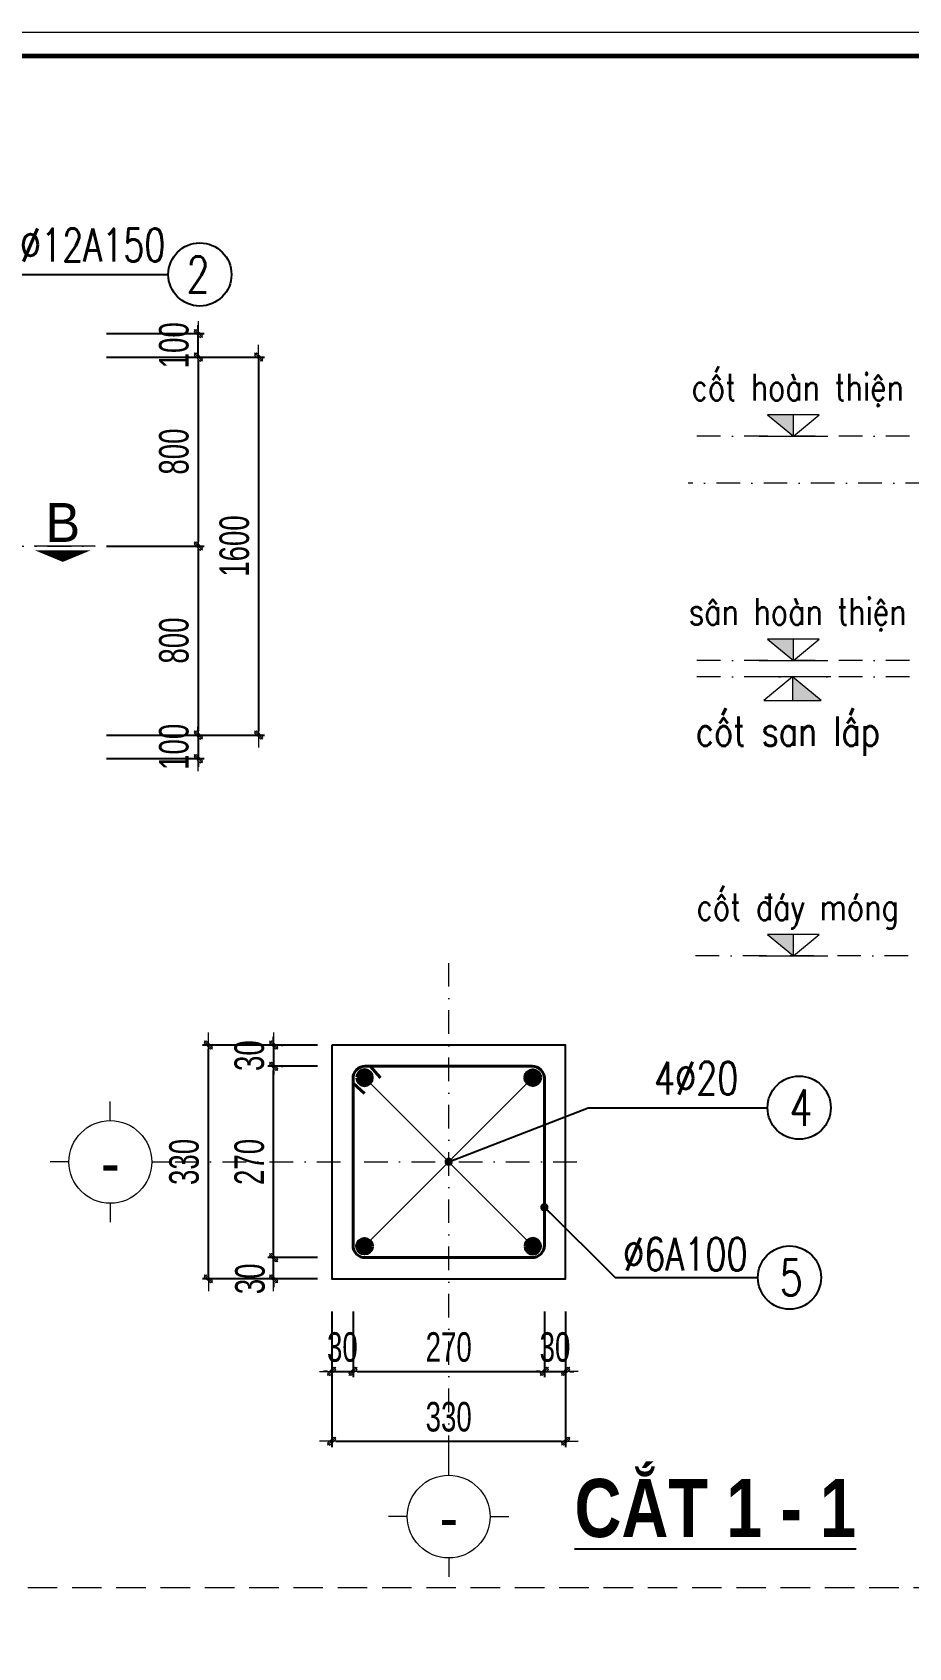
# Model space of a CAD drawing. Header units: millimetres. Extents: x -182770 to 489476, y -561170 to -280028.
# Drawn here: x -67055 to -63345, y -519428 to -512589 of the extents above; entities that cross this region are included whole.
import ezdxf
from ezdxf.enums import TextEntityAlignment as Align

# ---------------------------------------------------------------- set-up
doc = ezdxf.new("R2010")
doc.units = ezdxf.units.MM
doc.header["$MEASUREMENT"] = 0
doc.header["$PDMODE"] = 32
doc.linetypes.add('DASHDOT', pattern=[1, 0.5, -0.25, 0, -0.25])
doc.linetypes.add('HIDDEN', pattern=[0.375, 0.25, -0.125])
doc.layers.get('Defpoints').update_dxf_attribs({"color": 1})
for name, color, linetype, lineweight in [('Khungten_LCDI', 7, 'Continuous', 5), ('LC Dim', 8, 'Continuous', 18), ('LC ISO', 153, 'Continuous', 13), ('LC Khac', 4, 'Continuous', 9), ('LC MANH DUT', 35, 'HIDDEN', 5), ('LC Net dam2', 6, 'Continuous', 40), ('LC Net dam3', 1, 'Continuous', 60), ('LC Net manh', 133, 'Continuous', 5), ('LC Net thay', 63, 'Continuous', 25), ('LC Net truc', 79, 'DASHDOT', 13), ('LC Text1', 3, 'Continuous', 20), ('LC Text2', 7, 'Continuous', 25)]:
    doc.layers.add(name, color=color, linetype=linetype, lineweight=lineweight)
doc.styles.add('HOATBIF', font='hoatbif.shx', dxfattribs={"width": 0.7})
doc.styles.add('Khungten', font='VHAVAN.TTF', dxfattribs={"width": 0.9, "height": 5000})
doc.styles.add('LC 1', font='VHAVANB.TTF')
doc.styles.add('LC 3', font='vnsimli.shx', dxfattribs={"width": 0.75})
doc.styles.add('LC3', font='VHARIALB.TTF', dxfattribs={"width": 0.8})
doc.styles.add('T1', font='Vnsimli.shx', dxfattribs={"width": 0.8})
doc.styles.add('Title', font='VHBLACK.TTF', dxfattribs={"width": 0.8})
doc.dimstyles.new('1-100(1-50)', dxfattribs={"dimscale": 50, "dimtxt": 2.5, "dimasz": 0.35, "dimexe": 0.5, "dimexo": 0, "dimgap": 0.8, "dimtad": 1, "dimdec": 0, "dimzin": 0, "dimdsep": 46, "dimtxsty": 'HOATBIF', "dimblk1": 'DOT', "dimblk2": 'DOT', "dimsah": 1, "dimcen": -1, "dimdle": 1, "dimclrd": 256, "dimclre": 256, "dimclrt": 4, "dimadec": 3, "dimazin": 2, "dimtfac": 0.333333, "dimtdec": 0, "dimtix": 1, "dimtmove": 2, "dimatfit": 3, "dimldrblk": 'DOT', "dimfxl": 1, "dimtvp": 0.833333, "dimtolj": 1, "dimtzin": 0, "dimarcsym": 0})

# ---------------------------------------------------------------- blocks, each defined once
blk = doc.blocks.new('lcdi fix')
at = {"layer": 'Defpoints', "lineweight": 0}
blk.add_lwpolyline([(-1200, -14850), (-1200, 14850), (40800, 14850), (40800, -14850)], close=True, dxfattribs=at)
at = {"layer": 'Khungten_LCDI', "color": 5, "lineweight": 60}
blk.add_lwpolyline([(0, -14650), (0, 14650), (40600, 14650), (40600, -14650)], close=True, dxfattribs=at)
at = {"color": 7, "style": 'Khungten', "width": 0.8}
for tag, p in [('REVISION', (39499, -10746)), ('NGAYHT', (39546, -11609))]:
    blk.add_attdef(tag, text='', height=200, dxfattribs=at).set_placement(p, align=Align.CENTER)
at = {"layer": 'LC Text1', "color": 3, "style": 'LC 1', "width": 1.834006}
for tag, p, p2 in [('TENBANVE1', (36913, -8886), (40339, -8886)), ('TENBANVE2', (36913, -9562), (40339, -9562))]:
    blk.add_attdef(tag, text='', height=250, dxfattribs=at).set_placement(p, p2, align=Align.FIT)
at = {"layer": 'LC Text1', "style": 'Title', "width": 0.7}
blk.add_attdef('SOBANVE', text='', height=250, dxfattribs=at).set_placement((39562, -13896), align=Align.CENTER)
blk = doc.blocks.new('DOT')
at = {"layer": 'LC Dim'}
blk.add_line((-3, 0), (3, 0), dxfattribs=at)
at = {"layer": 'LC Dim', "color": 4}
blk.add_line((-1, -1), (1, 1), dxfattribs=at)
blk.add_lwpolyline([(0.5, 1), (-1, -0.5), (-0.5, -1), (1, 0.5)], close=True, dxfattribs=at)
blk = doc.blocks.new('*D463')
at = {"layer": 'Defpoints', "color": 0, "transparency": 16777216}
for p in [(-66741.4, -513863.9), (-66352.9, -513863.9), (-66741.4, -513963.9)]:
    blk.add_point(p, dxfattribs=at)
at = {"layer": 'LC Dim', "lineweight": -2, "transparency": 16777216}
for p, q in [((-66741.4, -513863.9), (-66327.9, -513863.9)), ((-66352.9, -513846.4), (-66352.9, -513828.9)), ((-66352.9, -513963.9), (-66352.9, -513863.9)), ((-66741.4, -513963.9), (-66327.9, -513963.9)), ((-66352.9, -513981.4), (-66352.9, -513998.9))]:
    blk.add_line(p, q, dxfattribs=at)
at = {"layer": 'LC Dim', "lineweight": -2, "transparency": 16777216, "xscale": 17.5, "yscale": 17.5, "zscale": 17.5}
for p, rotation in [((-66352.9, -513863.9), 270), ((-66352.9, -513963.9), 90)]:
    blk.add_blockref('DOT', p, dxfattribs=dict(at, rotation=rotation))
at = {"layer": 'LC Dim', "color": 4, "transparency": 16777216, "insert": (-66455.4, -513913.9), "char_height": 125, "attachment_point": 5, "rotation": 90, "style": 'HOATBIF'}
blk.add_mtext('\\A1;100', dxfattribs=at)
blk = doc.blocks.new('_Dot')
at = {"color": 0, "linetype": 'ByBlock', "lineweight": -2}
blk.add_line((-0.5, 0), (-1, 0), dxfattribs=at)
at = {"color": 0, "linetype": 'ByBlock', "const_width": 0.5}
blk.add_lwpolyline([(-0.25, 0, 1), (0.25, 0, 1)], format="xyb", close=True, dxfattribs=at)
blk = doc.blocks.new('*D405')
at = {"layer": 'Defpoints', "color": 0, "transparency": 16777216}
for p in [(-66741.4, -513963.9), (-66741.4, -514763.9), (-66352.9, -514763.9)]:
    blk.add_point(p, dxfattribs=at)
at = {"layer": 'LC Dim', "lineweight": -2, "transparency": 16777216}
for p, q in [((-66741.4, -513963.9), (-66327.9, -513963.9)), ((-66352.9, -513981.4), (-66352.9, -514746.4)), ((-66741.4, -514763.9), (-66327.9, -514763.9))]:
    blk.add_line(p, q, dxfattribs=at)
at = {"layer": 'LC Dim', "lineweight": -2, "transparency": 16777216, "xscale": 17.5, "yscale": 17.5, "zscale": 17.5}
for p, rotation in [((-66352.9, -513963.9), 90), ((-66352.9, -514763.9), 270)]:
    blk.add_blockref('DOT', p, dxfattribs=dict(at, rotation=rotation))
at = {"layer": 'LC Dim', "color": 4, "transparency": 16777216, "insert": (-66455.4, -514363.9), "char_height": 125, "attachment_point": 5, "rotation": 90, "style": 'HOATBIF'}
blk.add_mtext('\\A1;800', dxfattribs=at)
blk = doc.blocks.new('*D406')
at = {"layer": 'Defpoints', "color": 0, "transparency": 16777216}
for p in [(-66741.4, -514763.9), (-66741.4, -515563.9), (-66352.9, -515563.9)]:
    blk.add_point(p, dxfattribs=at)
at = {"layer": 'LC Dim', "lineweight": -2, "transparency": 16777216}
for p, q in [((-66741.4, -514763.9), (-66327.9, -514763.9)), ((-66352.9, -514781.4), (-66352.9, -515546.4)), ((-66741.4, -515563.9), (-66327.9, -515563.9))]:
    blk.add_line(p, q, dxfattribs=at)
at = {"layer": 'LC Dim', "lineweight": -2, "transparency": 16777216, "xscale": 17.5, "yscale": 17.5, "zscale": 17.5}
for p, rotation in [((-66352.9, -514763.9), 90), ((-66352.9, -515563.9), 270)]:
    blk.add_blockref('DOT', p, dxfattribs=dict(at, rotation=rotation))
at = {"layer": 'LC Dim', "color": 4, "transparency": 16777216, "insert": (-66455.4, -515163.9), "char_height": 125, "attachment_point": 5, "rotation": 90, "style": 'HOATBIF'}
blk.add_mtext('\\A1;800', dxfattribs=at)
blk = doc.blocks.new('*D407')
at = {"layer": 'Defpoints', "color": 0, "transparency": 16777216}
for p in [(-66741.4, -515563.9), (-66741.4, -515663.9), (-66352.9, -515663.9)]:
    blk.add_point(p, dxfattribs=at)
at = {"layer": 'LC Dim', "lineweight": -2, "transparency": 16777216}
for p, q in [((-66352.9, -515546.4), (-66352.9, -515528.9)), ((-66741.4, -515563.9), (-66327.9, -515563.9)), ((-66352.9, -515563.9), (-66352.9, -515663.9)), ((-66741.4, -515663.9), (-66327.9, -515663.9)), ((-66352.9, -515681.4), (-66352.9, -515698.9))]:
    blk.add_line(p, q, dxfattribs=at)
at = {"layer": 'LC Dim', "lineweight": -2, "transparency": 16777216, "xscale": 17.5, "yscale": 17.5, "zscale": 17.5}
for p, rotation in [((-66352.9, -515563.9), 270), ((-66352.9, -515663.9), 90)]:
    blk.add_blockref('DOT', p, dxfattribs=dict(at, rotation=rotation))
at = {"layer": 'LC Dim', "color": 4, "transparency": 16777216, "insert": (-66455.4, -515613.9), "char_height": 125, "attachment_point": 5, "rotation": 90, "style": 'HOATBIF'}
blk.add_mtext('\\A1;100', dxfattribs=at)
blk = doc.blocks.new('*D412')
at = {"layer": 'Defpoints', "color": 0, "transparency": 16777216}
for p in [(-66741.4, -513963.9), (-66741.4, -515563.9), (-66097.1, -515563.9)]:
    blk.add_point(p, dxfattribs=at)
at = {"layer": 'LC Dim', "lineweight": -2, "transparency": 16777216}
for p, q in [((-66741.4, -513963.9), (-66072.1, -513963.9)), ((-66097.1, -513981.4), (-66097.1, -515546.4)), ((-66741.4, -515563.9), (-66072.1, -515563.9))]:
    blk.add_line(p, q, dxfattribs=at)
at = {"layer": 'LC Dim', "lineweight": -2, "transparency": 16777216, "xscale": 17.5, "yscale": 17.5, "zscale": 17.5}
for p, rotation in [((-66097.1, -513963.9), 90), ((-66097.1, -515563.9), 270)]:
    blk.add_blockref('DOT', p, dxfattribs=dict(at, rotation=rotation))
at = {"layer": 'LC Dim', "color": 4, "transparency": 16777216, "insert": (-66199.6, -514763.9), "char_height": 125, "attachment_point": 5, "rotation": 90, "style": 'HOATBIF'}
blk.add_mtext('\\A1;1600', dxfattribs=at)
blk = doc.blocks.new('Caodo1')
at = {"layer": 'LC Text1'}
blk.add_hatch(color=4, dxfattribs=at).paths.add_polyline_path([(0, 200), (0, 0), (243, 200)])
at = {"layer": 'LC Text1', "color": 4}
for p, q in [((0, 0), (0, 200)), ((324, 0), (-324, 0))]:
    blk.add_line(p, q, dxfattribs=at)
blk.add_lwpolyline([(-243, 200), (243, 200), (0, 0), (0, 0)], close=True, dxfattribs=at)
at = {"layer": 'LC Text1', "color": 4, "style": 'T1', "width": 0.8}
blk.add_attdef('%%P0,00', text='', height=250, dxfattribs=at).set_placement((-39, 460), align=Align.MIDDLE_CENTER)
blk = doc.blocks.new('theptron1')
at = {"layer": 'LC Net dam3'}
for p, q in [((-0.5, 0), (0.5, 0)), ((-0.35, 0.35), (0.35, -0.35)), ((0.35, 0.35), (-0.35, -0.35)), ((0, 0.5), (0, -0.5))]:
    blk.add_line(p, q, dxfattribs=at)
blk.add_circle((0, 0), 0.5, dxfattribs=at)
blk = doc.blocks.new('*D523')
at = {"layer": 'Defpoints', "color": 0, "ltscale": 2, "transparency": 16777216}
for p in [(-65787.5, -518004.8), (-65697.5, -518004.8), (-65697.5, -518258.3)]:
    blk.add_point(p, dxfattribs=at)
at = {"layer": 'LC Dim', "lineweight": -2, "ltscale": 2, "transparency": 16777216}
for p, q in [((-65787.5, -518004.8), (-65787.5, -518283.3)), ((-65697.5, -518004.8), (-65697.5, -518283.3)), ((-65805, -518258.3), (-65822.5, -518258.3)), ((-65787.5, -518258.3), (-65697.5, -518258.3)), ((-65680, -518258.3), (-65662.5, -518258.3))]:
    blk.add_line(p, q, dxfattribs=at)
at = {"layer": 'LC Dim', "lineweight": -2, "ltscale": 2, "transparency": 16777216, "xscale": 17.5, "yscale": 17.5, "zscale": 17.5}
blk.add_blockref('DOT', (-65787.5, -518258.3), dxfattribs=at)
at = {"layer": 'LC Dim', "lineweight": -2, "ltscale": 2, "transparency": 16777216, "xscale": 17.5, "yscale": 17.5, "zscale": 17.5, "rotation": 180}
blk.add_blockref('DOT', (-65697.5, -518258.3), dxfattribs=at)
at = {"layer": 'LC Dim', "color": 4, "ltscale": 2, "transparency": 16777216, "insert": (-65742.5, -518155.8), "char_height": 125, "attachment_point": 5, "style": 'HOATBIF'}
blk.add_mtext('\\A1;30', dxfattribs=at)
blk = doc.blocks.new('*D524')
at = {"layer": 'Defpoints', "color": 0, "ltscale": 2, "transparency": 16777216}
for p in [(-65697.5, -518004.8), (-64887.5, -518004.8), (-64887.5, -518258.3)]:
    blk.add_point(p, dxfattribs=at)
at = {"layer": 'LC Dim', "lineweight": -2, "ltscale": 2, "transparency": 16777216}
for p, q in [((-65697.5, -518004.8), (-65697.5, -518283.3)), ((-64887.5, -518004.8), (-64887.5, -518283.3)), ((-65680, -518258.3), (-64905, -518258.3))]:
    blk.add_line(p, q, dxfattribs=at)
at = {"layer": 'LC Dim', "lineweight": -2, "ltscale": 2, "transparency": 16777216, "xscale": 17.5, "yscale": 17.5, "zscale": 17.5, "rotation": 180}
blk.add_blockref('DOT', (-65697.5, -518258.3), dxfattribs=at)
at = {"layer": 'LC Dim', "lineweight": -2, "ltscale": 2, "transparency": 16777216, "xscale": 17.5, "yscale": 17.5, "zscale": 17.5}
blk.add_blockref('DOT', (-64887.5, -518258.3), dxfattribs=at)
at = {"layer": 'LC Dim', "color": 4, "ltscale": 2, "transparency": 16777216, "insert": (-65292.5, -518155.8), "char_height": 125, "attachment_point": 5, "style": 'HOATBIF'}
blk.add_mtext('\\A1;270', dxfattribs=at)
blk = doc.blocks.new('*D525')
at = {"layer": 'Defpoints', "color": 0, "ltscale": 2, "transparency": 16777216}
for p in [(-64887.5, -518004.8), (-64797.5, -518004.8), (-64797.5, -518258.3)]:
    blk.add_point(p, dxfattribs=at)
at = {"layer": 'LC Dim', "lineweight": -2, "ltscale": 2, "transparency": 16777216}
for p, q in [((-64887.5, -518004.8), (-64887.5, -518283.3)), ((-64797.5, -518004.8), (-64797.5, -518283.3)), ((-64905, -518258.3), (-64922.5, -518258.3)), ((-64887.5, -518258.3), (-64797.5, -518258.3)), ((-64780, -518258.3), (-64762.5, -518258.3))]:
    blk.add_line(p, q, dxfattribs=at)
at = {"layer": 'LC Dim', "lineweight": -2, "ltscale": 2, "transparency": 16777216, "xscale": 17.5, "yscale": 17.5, "zscale": 17.5}
blk.add_blockref('DOT', (-64887.5, -518258.3), dxfattribs=at)
at = {"layer": 'LC Dim', "lineweight": -2, "ltscale": 2, "transparency": 16777216, "xscale": 17.5, "yscale": 17.5, "zscale": 17.5, "rotation": 180}
blk.add_blockref('DOT', (-64797.5, -518258.3), dxfattribs=at)
at = {"layer": 'LC Dim', "color": 4, "ltscale": 2, "transparency": 16777216, "insert": (-64842.5, -518155.8), "char_height": 125, "attachment_point": 5, "style": 'HOATBIF'}
blk.add_mtext('\\A1;30', dxfattribs=at)
blk = doc.blocks.new('*D526')
at = {"layer": 'Defpoints', "color": 0, "ltscale": 2, "transparency": 16777216}
for p in [(-65787.5, -518004.8), (-64797.5, -518004.8), (-64797.5, -518553.5)]:
    blk.add_point(p, dxfattribs=at)
at = {"layer": 'LC Dim', "lineweight": -2, "ltscale": 2, "transparency": 16777216}
for p, q in [((-65787.5, -518004.8), (-65787.5, -518578.5)), ((-64797.5, -518004.8), (-64797.5, -518578.5)), ((-65770, -518553.5), (-64815, -518553.5))]:
    blk.add_line(p, q, dxfattribs=at)
at = {"layer": 'LC Dim', "lineweight": -2, "ltscale": 2, "transparency": 16777216, "xscale": 17.5, "yscale": 17.5, "zscale": 17.5, "rotation": 180}
blk.add_blockref('DOT', (-65787.5, -518553.5), dxfattribs=at)
at = {"layer": 'LC Dim', "lineweight": -2, "ltscale": 2, "transparency": 16777216, "xscale": 17.5, "yscale": 17.5, "zscale": 17.5}
blk.add_blockref('DOT', (-64797.5, -518553.5), dxfattribs=at)
at = {"layer": 'LC Dim', "color": 4, "ltscale": 2, "transparency": 16777216, "insert": (-65292.5, -518451), "char_height": 125, "attachment_point": 5, "style": 'HOATBIF'}
blk.add_mtext('\\A1;330', dxfattribs=at)
blk = doc.blocks.new('*D527')
at = {"layer": 'Defpoints', "color": 0, "ltscale": 2, "transparency": 16777216}
for p in [(-66033.7, -517776.4), (-65847.8, -517776.4), (-65847.8, -517866.4)]:
    blk.add_point(p, dxfattribs=at)
at = {"layer": 'LC Dim', "lineweight": -2, "ltscale": 2, "transparency": 16777216}
for p, q in [((-65847.8, -517776.4), (-66058.7, -517776.4)), ((-66033.7, -517758.9), (-66033.7, -517741.4)), ((-66033.7, -517866.4), (-66033.7, -517776.4)), ((-65847.8, -517866.4), (-66058.7, -517866.4)), ((-66033.7, -517883.9), (-66033.7, -517901.4))]:
    blk.add_line(p, q, dxfattribs=at)
at = {"layer": 'LC Dim', "lineweight": -2, "ltscale": 2, "transparency": 16777216, "xscale": 17.5, "yscale": 17.5, "zscale": 17.5}
for p, rotation in [((-66033.7, -517776.4), 270), ((-66033.7, -517866.4), 90)]:
    blk.add_blockref('DOT', p, dxfattribs=dict(at, rotation=rotation))
at = {"layer": 'LC Dim', "color": 4, "ltscale": 2, "transparency": 16777216, "insert": (-66133.2, -517866.4), "char_height": 125, "attachment_point": 5, "rotation": 90, "style": 'HOATBIF'}
blk.add_mtext('\\A1;30', dxfattribs=at)
blk = doc.blocks.new('*D528')
at = {"layer": 'Defpoints', "color": 0, "ltscale": 2, "transparency": 16777216}
for p in [(-66033.7, -516966.4), (-65847.8, -516966.4), (-65847.8, -517776.4)]:
    blk.add_point(p, dxfattribs=at)
at = {"layer": 'LC Dim', "lineweight": -2, "ltscale": 2, "transparency": 16777216}
for p, q in [((-65847.8, -516966.4), (-66058.7, -516966.4)), ((-66033.7, -517758.9), (-66033.7, -516983.9)), ((-65847.8, -517776.4), (-66058.7, -517776.4))]:
    blk.add_line(p, q, dxfattribs=at)
at = {"layer": 'LC Dim', "lineweight": -2, "ltscale": 2, "transparency": 16777216, "xscale": 17.5, "yscale": 17.5, "zscale": 17.5}
for p, rotation in [((-66033.7, -516966.4), 90), ((-66033.7, -517776.4), 270)]:
    blk.add_blockref('DOT', p, dxfattribs=dict(at, rotation=rotation))
at = {"layer": 'LC Dim', "color": 4, "ltscale": 2, "transparency": 16777216, "insert": (-66136.2, -517371.4), "char_height": 125, "attachment_point": 5, "rotation": 90, "style": 'HOATBIF'}
blk.add_mtext('\\A1;270', dxfattribs=at)
blk = doc.blocks.new('*D529')
at = {"layer": 'Defpoints', "color": 0, "ltscale": 2, "transparency": 16777216}
for p in [(-66309.9, -516876.4), (-65847.8, -516876.4), (-65847.8, -517866.4)]:
    blk.add_point(p, dxfattribs=at)
at = {"layer": 'LC Dim', "lineweight": -2, "ltscale": 2, "transparency": 16777216}
for p, q in [((-65847.8, -516876.4), (-66334.9, -516876.4)), ((-66309.9, -517848.9), (-66309.9, -516893.9)), ((-65847.8, -517866.4), (-66334.9, -517866.4))]:
    blk.add_line(p, q, dxfattribs=at)
at = {"layer": 'LC Dim', "lineweight": -2, "ltscale": 2, "transparency": 16777216, "xscale": 17.5, "yscale": 17.5, "zscale": 17.5}
for p, rotation in [((-66309.9, -516876.4), 90), ((-66309.9, -517866.4), 270)]:
    blk.add_blockref('DOT', p, dxfattribs=dict(at, rotation=rotation))
at = {"layer": 'LC Dim', "color": 4, "ltscale": 2, "transparency": 16777216, "insert": (-66412.4, -517371.4), "char_height": 125, "attachment_point": 5, "rotation": 90, "style": 'HOATBIF'}
blk.add_mtext('\\A1;330', dxfattribs=at)
blk = doc.blocks.new('TTRUC')
at = {"layer": 'LC ISO'}
for p, q in [((0, 6.95), (0, 10.13)), ((-6.95, 0), (-10.13, 0)), ((6.95, 0), (10.13, 0)), ((0, -6.95), (0, -10.13))]:
    blk.add_line(p, q, dxfattribs=at)
at = {"layer": 'LC Net manh'}
blk.add_circle((0, 0), 6.95, dxfattribs=at)
blk = doc.blocks.new('TIEUDE1')
at = {"layer": 'LC Text2', "color": 7, "style": 'LC 1'}
blk.add_attdef('TIªU§Ò', text='', height=5, dxfattribs=at).set_placement((0, 0), align=Align.BOTTOM_CENTER)
blk.add_attdef('TL', text='', height=3, dxfattribs=at).set_placement((0, -2), align=Align.TOP_CENTER)
blk = doc.blocks.new('*D537')
at = {"layer": 'Defpoints', "color": 0, "ltscale": 200, "transparency": 16777216}
for p in [(-65847.8, -516876.4), (-66033.7, -516966.4), (-65847.8, -516966.4)]:
    blk.add_point(p, dxfattribs=at)
at = {"layer": 'LC Net truc', "lineweight": -2, "ltscale": 200, "transparency": 16777216}
for p, q in [((-65847.8, -516876.4), (-66058.7, -516876.4)), ((-66033.7, -516858.9), (-66033.7, -516841.4)), ((-66033.7, -516876.4), (-66033.7, -516966.4)), ((-65847.8, -516966.4), (-66058.7, -516966.4)), ((-66033.7, -516983.9), (-66033.7, -517001.4))]:
    blk.add_line(p, q, dxfattribs=at)
at = {"layer": 'LC Net truc', "lineweight": -2, "ltscale": 200, "transparency": 16777216, "xscale": 17.5, "yscale": 17.5, "zscale": 17.5}
for p, rotation in [((-66033.7, -516876.4), 270), ((-66033.7, -516966.4), 90)]:
    blk.add_blockref('DOT', p, dxfattribs=dict(at, rotation=rotation))
at = {"layer": 'LC Net truc', "color": 4, "ltscale": 200, "transparency": 16777216, "insert": (-66136.2, -516921.4), "char_height": 125, "attachment_point": 5, "rotation": 90, "style": 'HOATBIF'}
blk.add_mtext('\\A1;30', dxfattribs=at)

msp = doc.modelspace()

# ---------------------------------------------------------------- linework, layer by layer
at = {"layer": 'LC Dim', "ltscale": 2}
for p, q in [((-65648.7, -517014.4), (-64935.6, -517727.5)), ((-64935.6, -517014.4), (-65648.7, -517727.5))]:
    msp.add_line(p, q, dxfattribs=at)
at = {"layer": 'LC Khac', "color": 1, "ltscale": 2}
msp.add_line((-66788.4, -514763.9), (-67047.4, -514763.9), dxfattribs=at)
msp.add_lwpolyline([(-66926, -514831, 0, 235.7, 0), (-66926, -514782.2, 137.5, 137.5, 0)], format="xyseb", dxfattribs=at)
at = {"layer": 'LC MANH DUT', "ltscale": 500}
msp.add_line((-70449.6, -519172.9), (-52074.6, -519172.9), dxfattribs=at)
at = {"layer": 'LC Net dam2'}
for p, q in [((-65624.8, -516966.4), (-65581.8, -517014.7)), ((-65697.5, -517037.6), (-65648.5, -517081.4))]:
    msp.add_line(p, q, dxfattribs=at)
msp.add_lwpolyline([(-65697.5, -517017.4), (-65697.5, -517725.3, 0.414214), (-65646.5, -517776.4), (-64938.6, -517776.4, 0.414214), (-64887.5, -517725.3), (-64887.5, -517017.4, 0.414214), (-64938.6, -516966.4), (-65646.5, -516966.4, 0.414214)], format="xyb", close=True, dxfattribs=at)
at = {"layer": 'LC Net thay'}
msp.add_lwpolyline([(-65787.5, -516876.4), (-65787.5, -517866.4), (-64797.5, -517866.4), (-64797.5, -516876.4)], close=True, dxfattribs=at)
at = {"layer": 'LC Net truc', "ltscale": 200}
for p, q in [((-61140.1, -514298.2), (-64279, -514298.2)), ((-62258.2, -514498.2), (-64279, -514498.2)), ((-68991.7, -514763.9), (-66788.4, -514763.9)), ((-61140.1, -515248.2), (-64279, -515248.2)), ((-61140.1, -515318.2), (-64279, -515318.2)), ((-65292.5, -518630.3), (-65292.5, -516527.1)), ((-62346.5, -516498.2), (-64279, -516498.2)), ((-66450.6, -517371.4), (-64739.3, -517371.4))]:
    msp.add_line(p, q, dxfattribs=at)
at = {"layer": 'LC Text2', "ltscale": 100}
for centre in [(-66345.8, -513614), (-63808.8, -517141.8), (-63849.8, -517861.1)]:
    msp.add_circle(centre, 133.8, dxfattribs=at)

# ---------------------------------------------------------------- block references
at = {"layer": 'LC Dim', "yscale": 60.00000000069849}
for p, xscale, zscale in [((-65648.7, -517014.4), -60.00000000069849, 60.00000000064909), ((-64936.4, -517014.4), 60.00000000069849, 60.00000000069849)]:
    msp.add_blockref('theptron1', p, dxfattribs=dict(at, xscale=xscale, zscale=zscale))
for p, xscale, zscale, rotation in [((-65648.7, -517728.3), 60.00000000069849, 60.00000000069849, 180.0000000004822), ((-64936.4, -517728.3), -60.00000000069849, 60.00000000064909, 180)]:
    msp.add_blockref('theptron1', p, dxfattribs=dict(at, xscale=xscale, zscale=zscale, rotation=rotation))
at = {"layer": 'LC ISO', "xscale": 25.19610424696835, "yscale": 25.19610424696835, "zscale": 25.19610424696835}
for p in [(-66724.9, -517371.4), (-65292.5, -518872.9)]:
    msp.add_blockref('TTRUC', p, dxfattribs=at)
at = {"layer": 'LC Net thay', "xscale": 0.5000000000000013, "yscale": 0.5000000000000013, "zscale": 0.5000000000000013}
msp.add_blockref('lcdi fix', (-70449.6, -520013.8), dxfattribs=at)
at = {"layer": 'LC Net truc', "ltscale": 200}
ref = msp.add_blockref('Caodo1', (-63836.8, -515318.2), dxfattribs=dict(at, xscale=-0.5, yscale=0.5, zscale=0.5, rotation=179.9999999997046))
ref.add_attrib('%%P0,00', 'cèt san lÊp', dxfattribs={"layer": 'LC Text2', "height": 125, "style": 'T1', "width": 0.8}).set_placement((-63856.3, -515547.9), align=Align.MIDDLE_CENTER)
at = {"layer": 'LC Text1'}
ref = msp.add_blockref('Caodo1', (-63832.8, -514298.2), dxfattribs=dict(at, xscale=-0.45, yscale=0.45, zscale=0.45))
ref.add_attrib('%%P0,00', 'cèt hoµn thiÖn', dxfattribs={"layer": 'LC Text2', "height": 112.5, "style": 'T1', "width": 0.8}).set_placement((-63815.3, -514091.4), align=Align.MIDDLE_CENTER)
ref = msp.add_blockref('Caodo1', (-63832.8, -515248.2), dxfattribs=dict(at, xscale=-0.45, yscale=0.45, zscale=0.45))
ref.add_attrib('%%P0,00', 's©n hoµn thiÖn', dxfattribs={"layer": 'LC Text2', "height": 112.5, "style": 'T1', "width": 0.8}).set_placement((-63815.3, -515041.4), align=Align.MIDDLE_CENTER)
ref = msp.add_blockref('Caodo1', (-63832.8, -516498.2), dxfattribs=dict(at, xscale=-0.45, yscale=0.45, zscale=0.45))
ref.add_attrib('%%P0,00', 'cèt ®¸y mãng', dxfattribs={"layer": 'LC Text2', "height": 112.5, "style": 'T1', "width": 0.8}).set_placement((-63815.3, -516291.4), align=Align.MIDDLE_CENTER)
at = {"layer": 'LC Text2'}
ref = msp.add_blockref('TIEUDE1', (-64157.7, -519033.6), dxfattribs=dict(at, xscale=-50.00000000009664, yscale=50.00000000009664, zscale=50.00000000009664))
ref.add_attrib('TIªU§Ò', '%%Uc¾t 1 - 1', dxfattribs={"color": 7, "height": 246.221, "style": 'LC3', "width": 0.8}).set_placement((-64163.6, -519033.6), align=Align.BOTTOM_CENTER)

# ---------------------------------------------------------------- texts
at = {"ltscale": 2, "style": 'LC 1'}
msp.add_attdef('B', text='B', height=165, dxfattribs=at).set_placement((-66926, -514664.1), align=Align.MIDDLE_CENTER)
at = {"layer": 'LC Text1', "ltscale": 0.2, "style": 'LC 1', "width": 0.9}
for p in [(-66724.9, -517531.9), (-65292.5, -519033.4)]:
    msp.add_text('-', height=197.3, dxfattribs=at).set_placement(p, align=Align.BOTTOM_CENTER)
at = {"layer": 'LC Text2', "linetype": 'ByBlock', "style": 'LC 3', "width": 0.75}
for s, p in [('%%C12A150', (-67107.5, -513558.5)), ('4%%C20', (-64423.1, -517086.4)), ('%%C6A100', (-64553.9, -517831.4))]:
    msp.add_text(s, height=138.89, dxfattribs=at).set_placement(p)
at = {"layer": 'LC Text2', "ltscale": 100, "style": 'LC 3', "width": 0.75}
for s, p in [('2', (-66353.4, -513614)), ('4', (-63801.2, -517141.8)), ('5', (-63842.2, -517861.1))]:
    msp.add_text(s, height=152.8, dxfattribs=at).set_placement(p, align=Align.MIDDLE_CENTER)

# ---------------------------------------------------------------- dimensions: what is measured, and where the dimension line sits
at = {"layer": 'LC Dim'}
for base, p1, p2, picture, middle in [((-66352.9, -513863.9), (-66741.4, -513963.9), (-66741.4, -513863.9), '*D463', (-66455.4, -513913.9)), ((-66352.9, -514763.9), (-66741.4, -513963.9), (-66741.4, -514763.9), '*D405', (-66455.4, -514363.9)), ((-66097.1, -515563.9), (-66741.4, -513963.9), (-66741.4, -515563.9), '*D412', (-66199.6, -514763.9)), ((-66352.9, -515563.9), (-66741.4, -514763.9), (-66741.4, -515563.9), '*D406', (-66455.4, -515163.9)), ((-66352.9, -515663.9), (-66741.4, -515563.9), (-66741.4, -515663.9), '*D407', (-66455.4, -515613.9))]:
    dim = msp.add_linear_dim(base=base, p1=p1, p2=p2, angle=90, dimstyle='1-100(1-50)', dxfattribs=at)
    dim.commit()
    dim.dimension.update_dxf_attribs({"geometry": picture, "text_midpoint": middle})
at = {"layer": 'LC Dim', "ltscale": 2}
for base, p1, p2, picture, middle in [((-66309.9, -516876.4), (-65847.8, -517866.4), (-65847.8, -516876.4), '*D529', (-66412.4, -517371.4)), ((-66033.7, -516966.4), (-65847.8, -517776.4), (-65847.8, -516966.4), '*D528', (-66136.2, -517371.4))]:
    dim = msp.add_linear_dim(base=base, p1=p1, p2=p2, angle=90, dimstyle='1-100(1-50)', override={"dimlfac": 0.333333}, dxfattribs=at)
    dim.commit()
    dim.dimension.update_dxf_attribs({"geometry": picture, "text_midpoint": middle})
dim = msp.add_linear_dim(base=(-66033.7, -517776.4), p1=(-65847.8, -517866.4), p2=(-65847.8, -517776.4), angle=90, dimstyle='1-100(1-50)', override={"dimlfac": 0.333333}, dxfattribs=at)
dim.commit()
dim.dimension.update_dxf_attribs({"geometry": '*D527', "text_midpoint": (-66133.2, -517866.4), "dimtype": 160})
for base, p1, p2, picture, middle in [((-65697.5, -518258.3), (-65787.5, -518004.8), (-65697.5, -518004.8), '*D523', (-65742.5, -518155.8)), ((-64797.5, -518553.5), (-65787.5, -518004.8), (-64797.5, -518004.8), '*D526', (-65292.5, -518451)), ((-64887.5, -518258.3), (-65697.5, -518004.8), (-64887.5, -518004.8), '*D524', (-65292.5, -518155.8)), ((-64797.5, -518258.3), (-64887.5, -518004.8), (-64797.5, -518004.8), '*D525', (-64842.5, -518155.8))]:
    dim = msp.add_linear_dim(base=base, p1=p1, p2=p2, dimstyle='1-100(1-50)', override={"dimlfac": 0.333333}, dxfattribs=at)
    dim.commit()
    dim.dimension.update_dxf_attribs({"geometry": picture, "text_midpoint": middle})
at = {"layer": 'LC Net truc', "ltscale": 200}
dim = msp.add_linear_dim(base=(-66033.7, -516966.4), p1=(-65847.8, -516876.4), p2=(-65847.8, -516966.4), angle=90, dimstyle='1-100(1-50)', override={"dimlfac": 0.333333}, dxfattribs=at)
dim.commit()
dim.dimension.update_dxf_attribs({"geometry": '*D537', "text_midpoint": (-66136.2, -516921.4)})

# ---------------------------------------------------------------- leaders
at = {"layer": 'LC Dim', "ltscale": 2}
msp.add_leader([(-67438.5, -514112.4), (-67152.7, -513614), (-66479.6, -513614)], dimstyle='1-100(1-50)', dxfattribs=at)
for points in [[(-65292.5, -517370.6), (-64702, -517141.8), (-63942.5, -517141.8)], [(-64887.5, -517563.6), (-64587.3, -517861.1), (-63983.5, -517861.1)]]:
    msp.add_leader(points, dimstyle='1-100(1-50)', override={"dimasz": 0.7}, dxfattribs=at)

doc.saveas('drawing.dxf')
